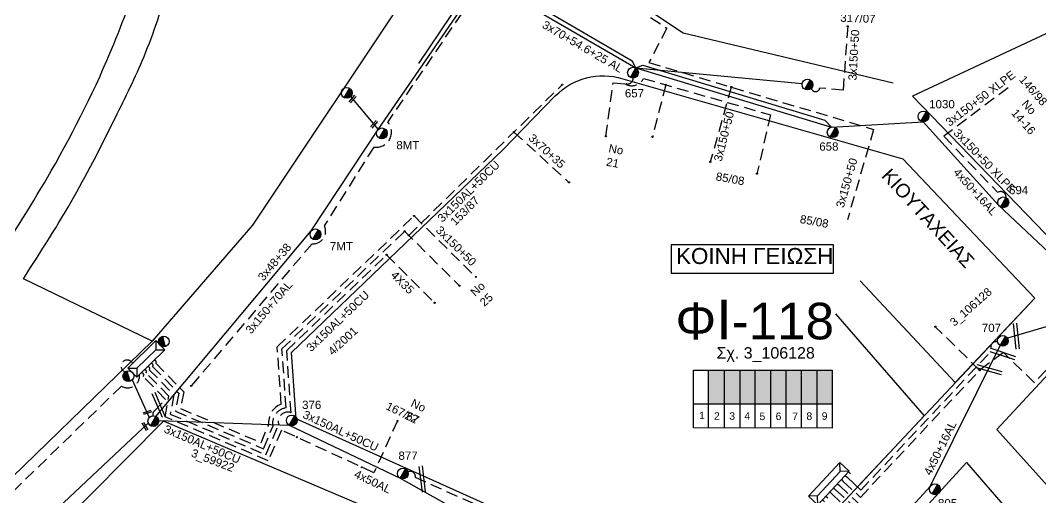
# Model space of a CAD drawing. Header units: millimetres. Extents: x 1091 to 3521, y 1177 to 2968.
# Drawn here: x 2158 to 2380.8, y 2052.8 to 2157.1 of the extents above; entities that cross this region are included whole.
import ezdxf
from ezdxf.enums import TextEntityAlignment as Align

# ---------------------------------------------------------------- set-up
doc = ezdxf.new("R2010")
doc.units = ezdxf.units.MM
doc.linetypes.add('DASHED', pattern=[19.05, 12.7, -6.35])
for name, color, linetype, lineweight in [('3x150+50', 7, 'Continuous', 30), ('3x150+50 XLPE', 7, 'SYN_LINE', 30), ('3x48+38', 7, 'SYN_LINE', 30), ('3x70+35', 7, 'Continuous', 30), ('4X35', 7, 'DASHED', 30), ('4x50', 7, 'Continuous', 30), ('Άγνωστα', 7, 'Continuous', 30), ('Γυμνά εναέρια ΧΤ (3Φ) 4x50AL', 7, 'Continuous', 30), ('Γυμνά εναέρια ΧΤ και ΦΟΠ (3Φ)   4x50+16AL', 7, 'Continuous', 30), ('Καλώδια ΧΤ   3x150+50CU', 7, 'DASHED', 30), ('Καλώδια ΧΤ   3x150+70AL', 7, 'DASHED', 30), ('Καλώδια ΧΤ   3x150AL+50CU', 7, 'DASHED', 30), ('Συνεστραμμένα ΧΤ   3x70+54.6+25 AL', 7, 'SYN_LINE', 30), ('Υπόγεια Καλώδια Δικτύου ΧΤ   .075', 7, 'DASHED', 30), ('Υπόγεια Καλώδια Δικτύου ΧΤ   .15', 7, 'DASHED', 30)]:
    doc.layers.add(name, color=color, linetype=linetype, lineweight=lineweight)
for name, color, linetype in [('Pillar OTE', 7, 'Continuous'), ('TEXT ΚΑΛΩΔΙΩΝ', 7, 'Continuous'), ('ΑΓΝΩΣΤΟ ΕΝΑΕΡΙΟ ΚΑΛΩΔΙΟ', 7, 'Continuous'), ('ΑΓΝΩΣΤΟ ΥΠΟΓΕΙΟ ΚΑΛΩΔΙΟ', 7, 'DASHED'), ('Επιγραφές - Σχήματα', 7, 'Continuous'), ('Μηχανική τομή', 7, 'Continuous'), ('Στύλος ΦΜ', 7, 'Continuous'), ('Στύλος ΦΜ @ 1', 7, 'Continuous'), ('Συνδέσεις', 7, 'Continuous'), ('Τομή', 7, 'Continuous'), ('Υποσταθμός εναέριος 2 στύλων', 7, 'Continuous'), ('Υποσταθμός πόλεως', 7, 'Continuous'), ('Υπόβαθρο ΔΕΗ', 7, 'Continuous')]:
    doc.layers.add(name, color=color, linetype=linetype)
doc.styles.add('arial', font='arial.ttf')
doc.styles.get("Standard").update_dxf_attribs({"font": 'arial.ttf', "height": 1.8})
doc.linetypes.add('SYN_LINE', pattern='A,0.5,-0.0001,["/\\/\\/\\/",Standard,S=0.1,R=0,X=0,Y=-0.05],-0.25', length=0.7501)

# ---------------------------------------------------------------- blocks, each defined once
blk = doc.blocks.new('ΥΠΑΡΧΩΝ ΤΣΙΜΕΝΤΕΝΙΟΣ ΣΤΥΛΟΣ')
at = {"layer": 'Στύλος ΦΜ'}
blk.add_hatch(color=7, dxfattribs=at).paths.add_polyline_path([(-1.29, -2.28, 0.574793), (2.62, 0, 0.268822), (1.3, 2.27)])
at = {"layer": 'Στύλος ΦΜ', "color": 7}
blk.add_line((-1.29, -2.28), (1.3, 2.27), dxfattribs=at)
blk.add_circle((0, 0), 2.62, dxfattribs=at)
at = {"layer": 'Στύλος ΦΜ', "flags": 4}
for tag, p in [('ΑΡΙΘΜΟΣ', (-4.68, 8.05)), ('ΤΥΠΟΣ', (-4.91, 3.03))]:
    blk.add_attdef(tag, p, '', height=4, dxfattribs=at)
blk = doc.blocks.new('ΥΠΟΣΤΑΘΜΟΣ ΕΝΑΕΡΙΟΣ ΕΠΙ 2 ΣΤΥΛΩΝ')
at = {"layer": 'Υποσταθμός εναέριος 2 στύλων', "linetype": 'Continuous'}
for points in [[(-11.97, -2.11, 0.574793), (-8.45, -0.07, 0.268822), (-9.64, 1.98)], [(9.68, -2.15, 0.574793), (13.19, -0.1, 0.268822), (12.01, 1.95)]]:
    blk.add_hatch(color=256, dxfattribs=at).paths.add_polyline_path(points)
for p, q in [((-11.97, -2.11), (-9.64, 1.98)), ((9.68, -2.15), (12.01, 1.95))]:
    blk.add_line(p, q, dxfattribs=at)
for centre in [(-10.81, -0.07), (10.84, -0.1)]:
    blk.add_circle(centre, 2.36, dxfattribs=at)
at = {"layer": 'Υποσταθμός πόλεως', "linetype": 'Continuous', "ltscale": 40}
blk.add_lwpolyline([(-8.57, 2.82), (8.57, 2.82), (8.57, -2.82), (-8.57, -2.82)], close=True, dxfattribs=at)
for points in [[(-5.75, 0), (-8.57, 2.82)], [(-8.57, -2.82), (-5.75, 0)], [(-5.75, 0), (5.75, 0)], [(5.75, 0), (8.57, 2.82)], [(8.57, -2.82), (5.75, 0)]]:
    blk.add_lwpolyline(points, dxfattribs=at)
at = {"layer": 'Υποσταθμός εναέριος 2 στύλων', "ltscale": 40, "flags": 1}
for tag, p in [('ΜΕΤΑΣΧΗΜΑΤΙΣΜΟΣ', (14.09, 2.51)), ('ΙΣΧΥΣ', (14.07, -0.28)), ('ΑΡΙΘΜΟΣ', (14.19, -3))]:
    blk.add_attdef(tag, p, '', height=1.8, dxfattribs=at)
blk = doc.blocks.new('_ΣΥΝΔΕΣΗ')
at = {"layer": 'Συνδέσεις', "linetype": 'SYN_LINE', "ltscale": 40}
blk.add_hatch(color=256, dxfattribs=at).paths.add_polyline_path([(0.5, -0.01, 1), (-0.5, -0.01, 1)])
at = {"layer": 'Συνδέσεις'}
blk.add_circle((0, -0.01), 0.5, dxfattribs=at)
blk = doc.blocks.new('ΥΠΟΣΤΑΘΜΟΣ ΠΟΛΕΩΣ 9 ΑΝΑΧΩΡΗΣΕΩΝ')
at = {"layer": 'Υποσταθμός πόλεως', "ltscale": 40}
for p, q in [((-9.63, -2.82), (-9.63, -4)), ((-7.12, -2.82), (-7.12, -4)), ((-4.84, -2.82), (-4.84, -4)), ((-2.36, -2.82), (-2.36, -4)), ((0.09, -2.82), (0.09, -4)), ((2.55, -2.82), (2.55, -4)), ((5.02, -2.82), (5.02, -4)), ((7.48, -2.82), (7.48, -4)), ((9.61, -2.82), (9.61, -4))]:
    blk.add_line(p, q, dxfattribs=at)
blk.add_lwpolyline([(-10.02, 2.82), (10.02, 2.82), (10.02, -2.82), (-10.02, -2.82)], close=True, dxfattribs=at)
for points in [[(-7.21, 0), (-10.02, 2.82)], [(-10.02, -2.82), (-7.21, 0)], [(-7.21, 0), (7.21, 0)], [(7.21, 0), (10.02, 2.82)], [(10.02, -2.82), (7.21, 0)]]:
    blk.add_lwpolyline(points, dxfattribs=at)
at = {"layer": 'Υποσταθμός πόλεως', "linetype": 'SYN_LINE', "ltscale": 40, "flags": 1}
for tag, p in [('ΜΕΤΑΣΧΗΜΑΤΙΣΜΟΣ', (10.79, 1.71)), ('ΙΣΧΥΣ', (10.77, -1.08)), ('ΑΡΙΘΜΟΣ', (10.89, -3.8))]:
    blk.add_attdef(tag, p, '', height=1.8, dxfattribs=at)
blk = doc.blocks.new('ΜΗΧΑΝΙΚΗ ΤΟΜΗ')
at = {"layer": 'Μηχανική τομή', "ltscale": 40}
for p, q in [((-3.79, 1.21), (3.79, 1.21)), ((3.79, -0.34), (-3.79, -0.34))]:
    blk.add_line(p, q, dxfattribs=at)
blk = doc.blocks.new('ΤΟΜΗ')
at = {"layer": 'Τομή', "ltscale": 40}
for p, q in [((11.33, -0.65), (-11.4, -0.65)), ((11.33, -3.42), (-11.4, -3.42))]:
    blk.add_line(p, q, dxfattribs=at)

msp = doc.modelspace()

# ---------------------------------------------------------------- hatches: boundary and pattern name
at = {"layer": 'Καλώδια ΧΤ   3x150AL+50CU', "linetype": 'DASHED', "lineweight": -3, "ltscale": 0.2}
h = msp.add_hatch(color=133, dxfattribs=at)
h.dxf.hatch_style = 1
h.paths.add_polyline_path([(2311.72, 2080.65), (2308.28, 2080.65), (2308.28, 2073.29), (2311.72, 2073.29)])
h = msp.add_hatch(color=2, dxfattribs=at)
h.dxf.hatch_style = 1
h.paths.add_polyline_path([(2311.72, 2073.29), (2315.16, 2073.28), (2315.16, 2080.65), (2311.72, 2080.65)])
h = msp.add_hatch(color=1, dxfattribs=at)
h.dxf.hatch_style = 1
h.paths.add_polyline_path([(2318.46, 2080.65), (2315.16, 2080.65), (2315.16, 2073.28), (2318.46, 2073.28)])
h = msp.add_hatch(color=5, dxfattribs=at)
h.dxf.hatch_style = 1
h.paths.add_polyline_path([(2318.46, 2073.28), (2321.85, 2073.28), (2321.85, 2080.65), (2318.46, 2080.65)])
h = msp.add_hatch(color=27, dxfattribs=at)
h.dxf.hatch_style = 1
h.paths.add_polyline_path([(2321.85, 2073.28), (2325.24, 2073.27), (2325.24, 2080.65), (2321.85, 2080.65)])
h = msp.add_hatch(color=6, dxfattribs=at)
h.dxf.hatch_style = 1
h.paths.add_polyline_path([(2325.18, 2073.28), (2328.58, 2073.27), (2328.58, 2080.65), (2325.18, 2080.65)])
h = msp.add_hatch(color=30, dxfattribs=at)
h.dxf.hatch_style = 1
h.paths.add_polyline_path([(2328.57, 2073.28), (2331.97, 2073.27), (2331.97, 2080.65), (2328.57, 2080.65)])
h = msp.add_hatch(color=62, dxfattribs=at)
h.dxf.hatch_style = 1
h.paths.add_polyline_path([(2331.89, 2073.28), (2335.29, 2073.27), (2335.29, 2080.65), (2331.89, 2080.65)])

# ---------------------------------------------------------------- linework, layer by layer
at = {"layer": '3x150+50', "color": 151, "linetype": 'DASHED', "lineweight": -3, "ltscale": 0.2}
msp.add_lwpolyline([(2261.46, 2160.22, 0.947934), (2264.56, 2159.83), (2273.33, 2172.36), (2299.14, 2155.38), (2295.23, 2147.88), (2344.3, 2133.23), (2338.6, 2113.52)], format="xyb", dxfattribs=at)
at = {"layer": '3x150+50', "color": 1, "linetype": 'DASHED', "lineweight": -3, "ltscale": 0.2}
msp.add_lwpolyline([(2338.65, 2155.78), (2337.65, 2141.84), (2332.54, 2142.27, -0.813723), (2330.71, 2142.23, 1.594358)], format="xyb", dxfattribs=at)
at = {"layer": '3x150+50', "color": 133, "linetype": 'DASHED', "lineweight": -3, "ltscale": 0.2}
msp.add_lwpolyline([(2313.22, 2142.51), (2308.64, 2126.16)], dxfattribs=at)
at = {"layer": '3x150+50', "color": 151, "linetype": 'DASHED', "lineweight": -3, "ltscale": 0.2}
msp.add_lwpolyline([(2243.94, 2114.35), (2257.41, 2101.01)], dxfattribs=at)
at = {"layer": '3x150+50 XLPE', "color": 2, "linetype": 'DASHED', "lineweight": -3, "ltscale": 0.2}
msp.add_lwpolyline([(2373.68, 2142.35), (2359.65, 2131.75), (2371.44, 2119.45, -0.674766), (2373.21, 2118.33, 2.301035)], format="xyb", dxfattribs=at)
at = {"layer": '3x150+50 XLPE', "color": 133, "linetype": 'DASHED', "lineweight": -3, "ltscale": 0.2}
msp.add_lwpolyline([(2370.15, 2084.97, -0.733798), (2371.37, 2086.83, -1.642384)], format="xyb", dxfattribs=at)
msp.add_lwpolyline([(2341.53, 2054.43), (2370.15, 2084.97)], dxfattribs=at)
at = {"layer": '3x48+38', "color": 30, "lineweight": -3, "ltscale": 0.1}
msp.add_lwpolyline([(2187.57, 2070.54), (2221.5, 2111.08), (2236.1, 2133.24), (2256.79, 2163.34)], dxfattribs=at)
at = {"layer": '3x70+35', "color": 27, "linetype": 'DASHED', "lineweight": -3, "ltscale": 0.2}
msp.add_lwpolyline([(2265.75, 2132.67), (2277.77, 2121.68)], dxfattribs=at)
at = {"layer": '4X35', "color": 1, "lineweight": -3, "ltscale": 0.2}
msp.add_lwpolyline([(2237.95, 2105.84), (2248.43, 2095.36)], dxfattribs=at)
at = {"layer": '4x50', "color": 1, "lineweight": -3, "ltscale": 0.1}
msp.add_lwpolyline([(2240.9, 2057.02), (2272.56, 2039.28)], dxfattribs=at)
at = {"layer": 'Pillar OTE', "lineweight": -3, "ltscale": 40}
for points in [[(2304.96, 2068.01), (2304.96, 2080.65), (2335.29, 2080.65), (2335.29, 2067.98), (2304.96, 2068.01)], [(2308.28, 2068.01), (2308.28, 2080.65)], [(2311.72, 2068), (2311.72, 2080.65)], [(2315.16, 2068), (2315.16, 2080.65)], [(2318.46, 2068), (2318.46, 2080.65)], [(2321.85, 2067.99), (2321.85, 2080.65)], [(2325.24, 2067.99), (2325.24, 2080.65)], [(2328.58, 2067.99), (2328.58, 2080.65)], [(2331.97, 2067.98), (2331.97, 2080.65)], [(2304.96, 2073.29), (2335.29, 2073.26)]]:
    msp.add_lwpolyline(points, dxfattribs=at)
at = {"layer": 'ΑΓΝΩΣΤΟ ΕΝΑΕΡΙΟ ΚΑΛΩΔΙΟ', "color": 30, "lineweight": -3, "ltscale": 0.1}
msp.add_lwpolyline([(2230.07, 2140.41), (2236.1, 2133.24)], dxfattribs=at)
at = {"layer": 'ΑΓΝΩΣΤΟ ΥΠΟΓΕΙΟ ΚΑΛΩΔΙΟ', "color": 2, "lineweight": -3, "ltscale": 0.2}
for points in [[(2285.83, 2131.74), (2287.42, 2143.4), (2290.34, 2143.15, 0.433505), (2291.81, 2144.47, -0.980181)], [(2290.06, 2143.17, 0.435638), (2294.04, 2144.39, 0.352566)]]:
    msp.add_lwpolyline(points, format="xyb", dxfattribs=at)
for points in [[(2294.04, 2144.39), (2321.78, 2136.45)], [(2321.78, 2136.45), (2318.83, 2123.57)]]:
    msp.add_lwpolyline(points, dxfattribs=at)
at = {"layer": 'ΑΓΝΩΣΤΟ ΥΠΟΓΕΙΟ ΚΑΛΩΔΙΟ', "color": 2, "linetype": 'DASHED', "lineweight": -3, "ltscale": 0.2}
for points in [[(2367.46, 2080.64), (2357.78, 2090.14)], [(2337.69, 2056.34), (2341.42, 2052.85), (2367.46, 2080.64)]]:
    msp.add_lwpolyline(points, dxfattribs=at)
at = {"layer": 'ΑΓΝΩΣΤΟ ΥΠΟΓΕΙΟ ΚΑΛΩΔΙΟ', "color": 62, "lineweight": -3, "ltscale": 0.2}
msp.add_lwpolyline([(2336.85, 2055.43), (2342.77, 2049.89), (2335.61, 2042.26), (2326.35, 2050.78)], dxfattribs=at)
at = {"layer": 'ΑΓΝΩΣΤΟ ΥΠΟΓΕΙΟ ΚΑΛΩΔΙΟ', "color": 30, "lineweight": -3, "ltscale": 0.2}
msp.add_lwpolyline([(2336.02, 2054.53), (2341.35, 2049.54), (2335.71, 2043.53)], dxfattribs=at)
at = {"layer": 'Γυμνά εναέρια ΧΤ (3Φ) 4x50AL', "color": 2, "lineweight": -3, "ltscale": 0.1}
msp.add_lwpolyline([(2188.16, 2069.68), (2216.65, 2068.63), (2240.9, 2057.02)], dxfattribs=at)
at = {"layer": 'Γυμνά εναέρια ΧΤ (3Φ) 4x50AL', "color": 133, "lineweight": -3, "ltscale": 0.1}
msp.add_lwpolyline([(2338.53, 2057.24), (2341.53, 2054.43)], dxfattribs=at)
at = {"layer": 'Γυμνά εναέρια ΧΤ και ΦΟΠ (3Φ)   4x50+16AL', "color": 2, "lineweight": -3, "ltscale": 0.1}
msp.add_lwpolyline([(2335.08, 2133.77), (2355.12, 2134.9), (2371.62, 2116.7), (2387.5, 2101.66), (2394.69, 2095.24)], dxfattribs=at)
at = {"layer": 'Γυμνά εναέρια ΧΤ και ΦΟΠ (3Φ)   4x50+16AL', "color": 5, "lineweight": -3, "ltscale": 0.1}
msp.add_lwpolyline([(2394.36, 2093.76), (2373.56, 2087.62)], dxfattribs=at)
at = {"layer": 'Γυμνά εναέρια ΧΤ και ΦΟΠ (3Φ)   4x50+16AL', "color": 133, "lineweight": -3, "ltscale": 0.1}
msp.add_lwpolyline([(2309.16, 2001.01), (2331.34, 2027.47), (2356.69, 2055.23), (2371.95, 2086.02)], dxfattribs=at)
at = {"layer": 'Επιγραφές - Σχήματα', "color": 173, "lineweight": -3}
msp.add_lwpolyline([(2300.07, 2101.84), (2335.58, 2101.84), (2335.58, 2108.02), (2300.07, 2108.02)], close=True, dxfattribs=at)
at = {"layer": 'Καλώδια ΧΤ   3x150+50CU', "color": 30, "linetype": 'DASHED', "lineweight": -3, "ltscale": 0.2}
msp.add_lwpolyline([(2183.96, 2079.68, -0.623154), (2180.04, 2077.16), (2063.43, 1963.87), (2051.64, 1976.01)], format="xyb", dxfattribs=at)
at = {"layer": 'Καλώδια ΧΤ   3x150+50CU', "color": 1, "lineweight": -3, "ltscale": 0.2}
msp.add_lwpolyline([(2332.71, 2050.97), (2335.69, 2048.19), (2304.67, 2015.09), (2267.32, 2046.78), (2244.22, 2057.19, 0.630853), (2242.6, 2058.42)], format="xyb", dxfattribs=at)
at = {"layer": 'Καλώδια ΧΤ   3x150+50CU', "color": 6, "lineweight": -3, "ltscale": 0.2}
msp.add_lwpolyline([(2335.18, 2053.64), (2339.93, 2049.2), (2307.98, 2015.11)], dxfattribs=at)
at = {"layer": 'Καλώδια ΧΤ   3x150+70AL', "color": 1, "lineweight": -3, "ltscale": 0.2}
msp.add_lwpolyline([(2257.32, 2162.98, -0.940243), (2256.48, 2161.78), (2238.18, 2134.88, -0.705094), (2235.15, 2129.38), (2224.34, 2112.21, -0.580415), (2221.65, 2108.27), (2195.26, 2077.2)], format="xyb", dxfattribs=at)
at = {"layer": 'Καλώδια ΧΤ   3x150AL+50CU', "color": 27, "lineweight": -3, "ltscale": 0.2}
for points in [[(2242.78, 2110.09), (2276.28, 2143.01)], [(2241.88, 2110.99), (2253.85, 2099.1)]]:
    msp.add_lwpolyline(points, dxfattribs=at)
at = {"layer": 'Καλώδια ΧΤ   3x150AL+50CU', "color": 151, "lineweight": -3, "ltscale": 0.2}
msp.add_lwpolyline([(2187.03, 2082.67, -0.993208), (2187.54, 2082.15), (2193.62, 2075.93), (2192.95, 2072.27), (2210.53, 2064.8), (2212.19, 2068.72, -0.346648), (2214.94, 2073.2), (2214.06, 2085.72), (2243.94, 2114.35)], format="xyb", dxfattribs=at)
at = {"layer": 'Καλώδια ΧΤ   3x150AL+50CU', "color": 27, "lineweight": -3, "ltscale": 0.2}
msp.add_lwpolyline([(2186.31, 2081.98, -0.993208), (2186.83, 2081.45), (2192.54, 2075.6), (2191.82, 2071.66), (2211.06, 2063.49), (2213.11, 2068.33, -0.43693), (2216, 2072.41), (2215.09, 2085.33), (2241.88, 2110.99)], format="xyb", dxfattribs=at)
at = {"layer": 'Καλώδια ΧΤ   3x150AL+50CU', "color": 1, "lineweight": -3, "ltscale": 0.2}
msp.add_lwpolyline([(2185.6, 2081.28, -0.993208), (2186.11, 2080.75), (2191.46, 2075.28), (2190.69, 2071.05), (2211.58, 2062.18), (2214.38, 2068.78, -0.621162), (2217.08, 2071.35), (2216.12, 2084.93), (2237.95, 2105.84)], format="xyb", dxfattribs=at)
at = {"layer": 'Καλώδια ΧΤ   3x150AL+50CU', "color": 85, "lineweight": -3, "ltscale": 0.2}
msp.add_lwpolyline([(2186.96, 2070.7, -0.295566), (2187.17, 2071.7), (2189.67, 2074.25), (2184.73, 2079.3, 1.137734), (2184.17, 2079.88)], format="xyb", dxfattribs=at)
at = {"layer": 'Καλώδια ΧΤ   3x150AL+50CU', "color": 5, "lineweight": -3, "ltscale": 0.2}
msp.add_lwpolyline([(2240.31, 2069.58), (2235.18, 2058.21), (2214.95, 2067.55), (2212.11, 2060.87), (2189.57, 2070.45), (2190.39, 2074.95), (2185.4, 2080.05)], dxfattribs=at)
at = {"layer": 'Καλώδια ΧΤ   3x150AL+50CU', "color": 2, "lineweight": -3, "ltscale": 0.2}
msp.add_arc((2181.28, 2081.52), 1.34, 27.9516, 249.3172, dxfattribs=at)
at = {"layer": 'Καλώδια ΧΤ   3x150AL+50CU', "color": 5, "lineweight": -3, "ltscale": 0.2}
msp.add_arc((2185.14, 2080.31), 0.369, 314.754, 133.9731, dxfattribs=at)
at = {"layer": 'Συνεστραμμένα ΧΤ   3x70+54.6+25 AL', "color": 2, "lineweight": -3, "ltscale": 15}
for points in [[(2262.61, 2164.03), (2292.35, 2146.67), (2335.08, 2133.77)], [(2262.61, 2164.03), (2292.35, 2146.67)]]:
    msp.add_lwpolyline(points, dxfattribs=at)
at = {"layer": 'Συνεστραμμένα ΧΤ   3x70+54.6+25 AL', "color": 1, "lineweight": -3, "ltscale": 15}
for points in [[(2263.11, 2164.89), (2291.61, 2148.26)], [(2292.35, 2146.67), (2291.61, 2148.26)], [(2292.35, 2146.67), (2293.88, 2147.25)], [(2292.35, 2146.67), (2328.71, 2143.31)], [(2293.88, 2147.25), (2333.64, 2135.25)], [(2335.08, 2133.77), (2333.64, 2135.25)]]:
    msp.add_lwpolyline(points, dxfattribs=at)
at = {"layer": 'Συνεστραμμένα ΧΤ   3x70+54.6+25 AL', "lineweight": -3, "ltscale": 0.1}
msp.add_lwpolyline([(2340.8, 2055.12), (2379.49, 2096.4)], dxfattribs=at)
at = {"layer": 'Συνεστραμμένα ΧΤ   3x70+54.6+25 AL', "color": 2, "lineweight": -3, "ltscale": 12}
msp.add_lwpolyline([(2182.35, 2078.5), (2186.12, 2070.32)], dxfattribs=at)
at = {"layer": 'Συνεστραμμένα ΧΤ   3x70+54.6+25 AL', "color": 85, "lineweight": -3, "ltscale": 20}
msp.add_lwpolyline([(2065.05, 1951.92), (2082.27, 1965.13), (2110.36, 1989.35), (2138.56, 2015.07), (2163.71, 2048.21), (2185.9, 2069.08)], dxfattribs=at)
at = {"layer": 'Υπόβαθρο ΔΕΗ', "lineweight": -3, "ltscale": 0.1}
for points in [[(2346.04, 2302), (2252, 2158.14), (2244.88, 2147.66)], [(2278.96, 2217.84), (2208.65, 2112.35), (2186.71, 2086.96)], [(2348.59, 2143.36), (2302.71, 2154.27), (2273.3, 2173.9), (2275.47, 2183.21)], [(2388.03, 2103.99), (2413.71, 2130.02), (2385.31, 2155.75), (2352.82, 2140.5), (2388.03, 2103.99)], [(2049.25, 1953.42), (2186.71, 2086.96), (2158.63, 2100.62)], [(2336, 2092.93), (2355.34, 2070.66), (2304.61, 2016.45), (2267.86, 2047.63), (2218.17, 2070.02)], [(2433.31, 2039.97), (2389.02, 2086.82), (2371.24, 2067.67), (2413.58, 2020.55), (2433.31, 2039.97)], [(2207.61, 1953.46), (2198.22, 1967.39), (2266.44, 2034.19), (2261.22, 2038.92), (2189.18, 2069.53), (2165.24, 2045.33), (2209.95, 1978.88)], [(2413.58, 2020.55), (2361.56, 1969.33), (2316.19, 2007.35), (2364.61, 2060.48), (2405.77, 2012.85)]]:
    msp.add_lwpolyline(points, dxfattribs=at)
msp.add_lwpolyline([(2218.17, 2070.02), (2217.15, 2084.53), (2263.36, 2128.8), (2274.79, 2140.56, -0.281313), (2289.5, 2144.32), (2350.69, 2126.81), (2379.49, 2096.4), (2362.09, 2077.95), (2341.34, 2100.14)], format="xyb", dxfattribs=at)
for points in [[(2152.03, 2103.6), (2164.71, 2124.22), (2178.34, 2151.84), (2184.8, 2171.19), (2187.23, 2189.81), (2184.34, 2213), (2181.18, 2224.57)], [(2158.63, 2100.62), (2169.7, 2118.57), (2178.72, 2135.85), (2184.97, 2149.21), (2190.36, 2164.96), (2193.41, 2178.61), (2194.15, 2194.21), (2191.82, 2210.19), (2188.91, 2221.81)]]:
    msp.add_spline(points, degree=3, dxfattribs=at)
at = {"layer": 'Υπόγεια Καλώδια Δικτύου ΧΤ   .075', "color": 2, "lineweight": -3, "ltscale": 0.2}
msp.add_lwpolyline([(2298.9, 2143), (2296.02, 2131.6)], dxfattribs=at)
at = {"layer": 'Υπόγεια Καλώδια Δικτύου ΧΤ   .15', "color": 2, "lineweight": -3, "ltscale": 0.2}
msp.add_lwpolyline([(2394.59, 2089.61), (2392.37, 2091.84), (2379.44, 2077.91), (2372.67, 2084.48), (2367.46, 2080.64)], dxfattribs=at)

# ---------------------------------------------------------------- block references
at = {"layer": 'Μηχανική τομή', "lineweight": -3, "xscale": 0.2499999999999679, "yscale": 0.2499999999999679, "zscale": 0.2499999999999679}
for p, rotation in [((2230.46, 2139.95), 229.452517810608), ((2235.1, 2134.44), 229.452517810608), ((2185.74, 2071.32), 17.99380577412801), ((2185.07, 2068.27), 299.9824876120365)]:
    msp.add_blockref('ΜΗΧΑΝΙΚΗ ΤΟΜΗ', p, dxfattribs=dict(at, rotation=rotation))
at = {"layer": 'Στύλος ΦΜ @ 1', "lineweight": -3, "ltscale": 40}
ref = msp.add_blockref('ΥΠΑΡΧΩΝ ΤΣΙΜΕΝΤΕΝΙΟΣ ΣΤΥΛΟΣ', (2291.76, 2145.65), dxfattribs=dict(at, xscale=0.4499999999998181, yscale=0.4499999999998181, zscale=0.4499999999998181))
ref.add_attrib('ΑΡΙΘΜΟΣ', '657', (2289.98, 2140.25), dxfattribs={"layer": 'Στύλος ΦΜ', "height": 1.8, "flags": 4})
at = {"layer": 'Στύλος ΦΜ @ 1', "lineweight": -3, "ltscale": 40, "xscale": 0.4499999999998181, "yscale": 0.4499999999998181, "zscale": 0.4499999999998181}
for p in [(2329.86, 2143.04), (2229.23, 2141.22), (2186.99, 2069.52)]:
    msp.add_blockref('ΥΠΑΡΧΩΝ ΤΣΙΜΕΝΤΕΝΙΟΣ ΣΤΥΛΟΣ', p, dxfattribs=at)
at = {"layer": 'Στύλος ΦΜ @ 1', "lineweight": -3, "ltscale": 40}
ref = msp.add_blockref('ΥΠΑΡΧΩΝ ΤΣΙΜΕΝΤΕΝΙΟΣ ΣΤΥΛΟΣ', (2355.19, 2136.08), dxfattribs=dict(at, xscale=0.4499999999998181, yscale=0.4499999999998181, zscale=0.4499999999998181))
ref.add_attrib('ΑΡΙΘΜΟΣ', '1030', (2356.44, 2137.86), dxfattribs={"layer": 'Στύλος ΦΜ', "height": 1.8, "flags": 4})
ref = msp.add_blockref('ΥΠΑΡΧΩΝ ΤΣΙΜΕΝΤΕΝΙΟΣ ΣΤΥΛΟΣ', (2236.91, 2132.38), dxfattribs=dict(at, xscale=0.4499999999998181, yscale=0.4499999999998181, zscale=0.4499999999998181))
ref.add_attrib('ΑΡΙΘΜΟΣ', '8ΜΤ', (2240.07, 2128.91), dxfattribs={"layer": 'Στύλος ΦΜ', "height": 1.8, "flags": 4})
ref = msp.add_blockref('ΥΠΑΡΧΩΝ ΤΣΙΜΕΝΤΕΝΙΟΣ ΣΤΥΛΟΣ', (2335.37, 2132.63), dxfattribs=dict(at, xscale=0.4499999999998181, yscale=0.4499999999998181, zscale=0.4499999999998181))
ref.add_attrib('ΑΡΙΘΜΟΣ', '658', (2332.44, 2128.61), dxfattribs={"layer": 'Στύλος ΦΜ', "height": 1.8, "flags": 4})
ref = msp.add_blockref('ΥΠΑΡΧΩΝ ΤΣΙΜΕΝΤΕΝΙΟΣ ΣΤΥΛΟΣ', (2372.63, 2117.31), dxfattribs=dict(at, xscale=0.4499999999998181, yscale=0.4499999999998181, zscale=0.4499999999998181))
ref.add_attrib('ΑΡΙΘΜΟΣ', '694', (2373.88, 2119.09), dxfattribs={"layer": 'Στύλος ΦΜ', "height": 1.8, "flags": 4})
ref = msp.add_blockref('ΥΠΑΡΧΩΝ ΤΣΙΜΕΝΤΕΝΙΟΣ ΣΤΥΛΟΣ', (2222.39, 2110.31), dxfattribs=dict(at, xscale=0.4499999999998181, yscale=0.4499999999998181, zscale=0.4499999999998181))
ref.add_attrib('ΑΡΙΘΜΟΣ', '7ΜΤ', (2225.55, 2106.84), dxfattribs={"layer": 'Στύλος ΦΜ', "height": 1.8, "flags": 4})
ref = msp.add_blockref('ΥΠΑΡΧΩΝ ΤΣΙΜΕΝΤΕΝΙΟΣ ΣΤΥΛΟΣ', (2372.53, 2087.05), dxfattribs=dict(at, xscale=0.4499999999998181, yscale=0.4499999999998181, zscale=0.4499999999998181))
ref.add_attrib('ΑΡΙΘΜΟΣ', '707', (2367.95, 2089), dxfattribs={"layer": 'Στύλος ΦΜ', "height": 1.8, "flags": 4})
ref = msp.add_blockref('ΥΠΑΡΧΩΝ ΤΣΙΜΕΝΤΕΝΙΟΣ ΣΤΥΛΟΣ', (2217.23, 2069.66), dxfattribs=dict(at, xscale=0.4499999999998181, yscale=0.4499999999998181, zscale=0.4499999999998181))
ref.add_attrib('ΑΡΙΘΜΟΣ', '376', (2219.48, 2072.17), dxfattribs={"layer": 'Στύλος ΦΜ', "height": 1.8, "flags": 4})
ref = msp.add_blockref('ΥΠΑΡΧΩΝ ΤΣΙΜΕΝΤΕΝΙΟΣ ΣΤΥΛΟΣ', (2241.48, 2058.05), dxfattribs=dict(at, xscale=0.4499999999998181, yscale=0.4499999999998181, zscale=0.4499999999998181))
ref.add_attrib('ΑΡΙΘΜΟΣ', '877', (2240.53, 2061.06), dxfattribs={"layer": 'Στύλος ΦΜ', "height": 1.8, "flags": 4})
ref = msp.add_blockref('ΥΠΑΡΧΩΝ ΤΣΙΜΕΝΤΕΝΙΟΣ ΣΤΥΛΟΣ', (2357.7, 2054.62), dxfattribs=dict(at, xscale=0.4499999999998181, yscale=0.4499999999998181, zscale=0.4499999999998181))
ref.add_attrib('ΑΡΙΘΜΟΣ', '805', (2358.36, 2050.68), dxfattribs={"layer": 'Στύλος ΦΜ', "height": 1.8, "flags": 4})
at = {"layer": 'Συνδέσεις', "lineweight": -3, "xscale": 0.25, "yscale": 0.25, "zscale": 0.25}
for p in [(2338.65, 2155.78), (2276.28, 2143.02), (2290.34, 2143.15), (2298.9, 2143), (2313.22, 2142.52), (2265.75, 2132.67), (2285.84, 2131.74), (2296.02, 2131.6), (2308.64, 2126.16), (2318.83, 2123.57), (2277.77, 2121.69), (2243.94, 2114.35), (2241.88, 2110.99), (2242.78, 2110.1), (2237.95, 2105.84), (2253.85, 2099.1), (2257.41, 2101.02), (2248.43, 2095.36), (2357.78, 2090.14), (2367.46, 2080.64), (2195.26, 2077.2), (2240.31, 2069.58), (2218.32, 2066), (2232.55, 2059.43)]:
    msp.add_blockref('_ΣΥΝΔΕΣΗ', p, dxfattribs=at)
at = {"layer": 'Τομή', "lineweight": -3}
for p, xscale, yscale, zscale, rotation in [((2374.93, 2088.04), 0.25, 0.25, 0.25, 96.03654804830673), ((2372.76, 2084.61), 0.25, 0.25, 0.25, 341.8416582718884), ((2369.73, 2081.22), 0.25, 0.25, 0.25, 344.3736580310895), ((2188.66, 2073.21), 0.25, 0.25, 0.25, 292.7702766960335), ((2245.18, 2056.8), 0.2499999999999999, 0.2499999999999999, 0.2499999999999999, 96.96225771654045)]:
    msp.add_blockref('ΤΟΜΗ', p, dxfattribs=dict(at, xscale=xscale, yscale=yscale, zscale=zscale, rotation=rotation))
at = {"layer": 'Υποσταθμός εναέριος 2 στύλων', "lineweight": -3, "xscale": 0.4999999999999997, "yscale": 0.4999999999999997, "zscale": 0.4999999999999997, "rotation": 224.3635560000994}
msp.add_blockref('ΥΠΟΣΤΑΘΜΟΣ ΕΝΑΕΡΙΟΣ ΕΠΙ 2 ΣΤΥΛΩΝ', (2185.45, 2083.1), dxfattribs=at)
at = {"layer": 'Υποσταθμός πόλεως', "lineweight": -3, "xscale": 0.5, "yscale": 0.5, "zscale": 0.5, "rotation": 47.11042490299007}
msp.add_blockref('ΥΠΟΣΤΑΘΜΟΣ ΠΟΛΕΩΣ 9 ΑΝΑΧΩΡΗΣΕΩΝ', (2334.52, 2055.86), dxfattribs=at)

# ---------------------------------------------------------------- texts
at = {"lineweight": -3, "ltscale": 40, "insert": (2348.06, 2125.01), "char_height": 3, "width": 64.8866, "attachment_point": 1, "rotation": 312.4278, "style": 'arial'}
msp.add_mtext('KIOYTAXEIAΣ', dxfattribs=at)
at = {"lineweight": -3, "ltscale": 30, "char_height": 1.63, "width": 11.2573, "attachment_point": 1}
for s, insert in [('1', (2306.2, 2071.57)), ('2', (2309.44, 2071.44)), ('3', (2312.77, 2071.44)), ('4', (2316.07, 2071.44)), ('5', (2319.38, 2071.36)), ('6', (2322.9, 2071.38)), ('7', (2326.53, 2071.38)), ('8', (2329.64, 2071.41)), ('9', (2332.97, 2071.44))]:
    msp.add_mtext(s, dxfattribs=dict(at, insert=insert))
at = {"layer": 'TEXT ΚΑΛΩΔΙΩΝ', "lineweight": -3, "ltscale": 0.1, "style": 'arial'}
for s, rotation, p in [(' 3x70+54.6+25 AL', 329.7297, (2280.47, 2151.52)), ('3x150+50 ', 86.7436, (2340, 2149.85)), ('3x150+50 XLPE', 37.0611, (2367.62, 2140.03)), ('3x150+50 ', 75.6594, (2311.69, 2132.05)), ('3x150+50 XLPE', 313.7996, (2368.58, 2126.37)), ('3x70+35', 317.563, (2272.96, 2128.52)), ('3x150AL+50CU', 44.4976, (2255.84, 2119.71)), ('3x150+50 ', 74.1756, (2338.52, 2121.91)), ('4x50+16AL', 312.1949, (2366.55, 2119.62)), ('3x150+50', 315.3049, (2253.12, 2107.79)), ('3x48+38', 50.075, (2213.47, 2104.29)), ('4X35', 315.0079, (2241.43, 2099.81)), ('3x150+70AL', 49.6541, (2212.23, 2094.4)), ('3x150AL+50CU', 43.7735, (2227.27, 2091.35)), ('3x150AL+50CU', 335.2036, (2227.92, 2067.39)), ('3x150AL+50CU', 336.9851, (2197.7, 2064.46)), ('4x50+16AL', 63.6448, (2358.84, 2063.61)), (' 4x50AL', 334.4186, (2234.6, 2056.45))]:
    msp.add_text(s, height=1.8, rotation=rotation, dxfattribs=at).set_placement(p, align=Align.MIDDLE_CENTER)
at = {"layer": 'Άγνωστα', "color": 7, "lineweight": -3, "char_height": 1.8, "attachment_point": 1}
for s, insert, rotation in [('317/07', (2337.07, 2158.57), 357.995), ('146/98', (2377.33, 2145.22), 311.2119), ('85/08', (2310.05, 2123.91), 349.7759), ('153/87', (2251.68, 2113.36), 45.1498), ('85/08', (2328.42, 2114.6), 349.7759), ('3_106128', (2360.75, 2091.45), 41.4174), ('4/2001', (2224.95, 2085.07), 42.922), ('167/67', (2238.39, 2073.79), 334.0317)]:
    msp.add_mtext_dynamic_manual_height_columns(s, width=1.8, gutter_width=2.31, heights=[0.73], dxfattribs=dict(at, insert=insert, rotation=rotation))
at = {"layer": 'Άγνωστα', "color": 7, "lineweight": -3}
note = msp.add_mtext_dynamic_manual_height_columns('No ', width=1.8, gutter_width=2.31, heights=[0.73, 0], dxfattribs=dict(at, insert=(2375.16, 2143), char_height=1.8, attachment_point=1, rotation=311.2119))
for column, words in zip(note.columns.linked_columns, ['14-16']):
    column.text = words
note = msp.add_mtext_dynamic_manual_height_columns('No ', width=1.8, gutter_width=2.31, heights=[0.73, 0], dxfattribs=dict(at, insert=(2282.59, 2130.79), char_height=1.8, attachment_point=1, rotation=349.7759))
for column, words in zip(note.columns.linked_columns, ['21']):
    column.text = words
note = msp.add_mtext_dynamic_manual_height_columns('No ', width=1.8, gutter_width=2.31, heights=[0.73, 0], dxfattribs=dict(at, insert=(2253.03, 2095.18), char_height=1.8, attachment_point=1, rotation=42.5663))
for column, words in zip(note.columns.linked_columns, ['25']):
    column.text = words
at = {"layer": 'Άγνωστα', "color": 7, "lineweight": -3, "insert": (2310, 2085.67), "char_height": 2.5, "width": 4.551914400963142e-14, "attachment_point": 1}
msp.add_mtext('Σχ. 3_106128', dxfattribs=at)
at = {"layer": 'Άγνωστα', "color": 7, "lineweight": -3}
note = msp.add_mtext_dynamic_manual_height_columns('No ', width=1.8, gutter_width=2.31, heights=[0.73, 0], dxfattribs=dict(at, insert=(2240.15, 2076.24), char_height=1.8, attachment_point=1, rotation=334.0317))
for column, words in zip(note.columns.linked_columns, ['22']):
    column.text = words
note = msp.add_mtext_dynamic_manual_height_columns('3_59922\\P', width=1.8, gutter_width=2.31, heights=[0.838, 0], dxfattribs=dict(at, insert=(2191.89, 2064.99), char_height=1.8, attachment_point=1, rotation=339.1778))
for column, words in zip(note.columns.linked_columns, ['\\P']):
    column.text = words
at = {"layer": 'Επιγραφές - Σχήματα', "color": 173, "lineweight": -3, "insert": (2301.16, 2107.34), "char_height": 3.5, "width": 35.1311, "attachment_point": 1}
msp.add_mtext('KOINH ΓΕΙΩΣΗ', dxfattribs=at)
at = {"layer": 'Υπόβαθρο ΔΕΗ', "lineweight": -3, "insert": (2301.02, 2096.04), "char_height": 8, "width": 84.6573, "attachment_point": 1}
msp.add_mtext('Φ{\\H1.0833x;Ι}-118', dxfattribs=at)

doc.saveas('drawing.dxf')
